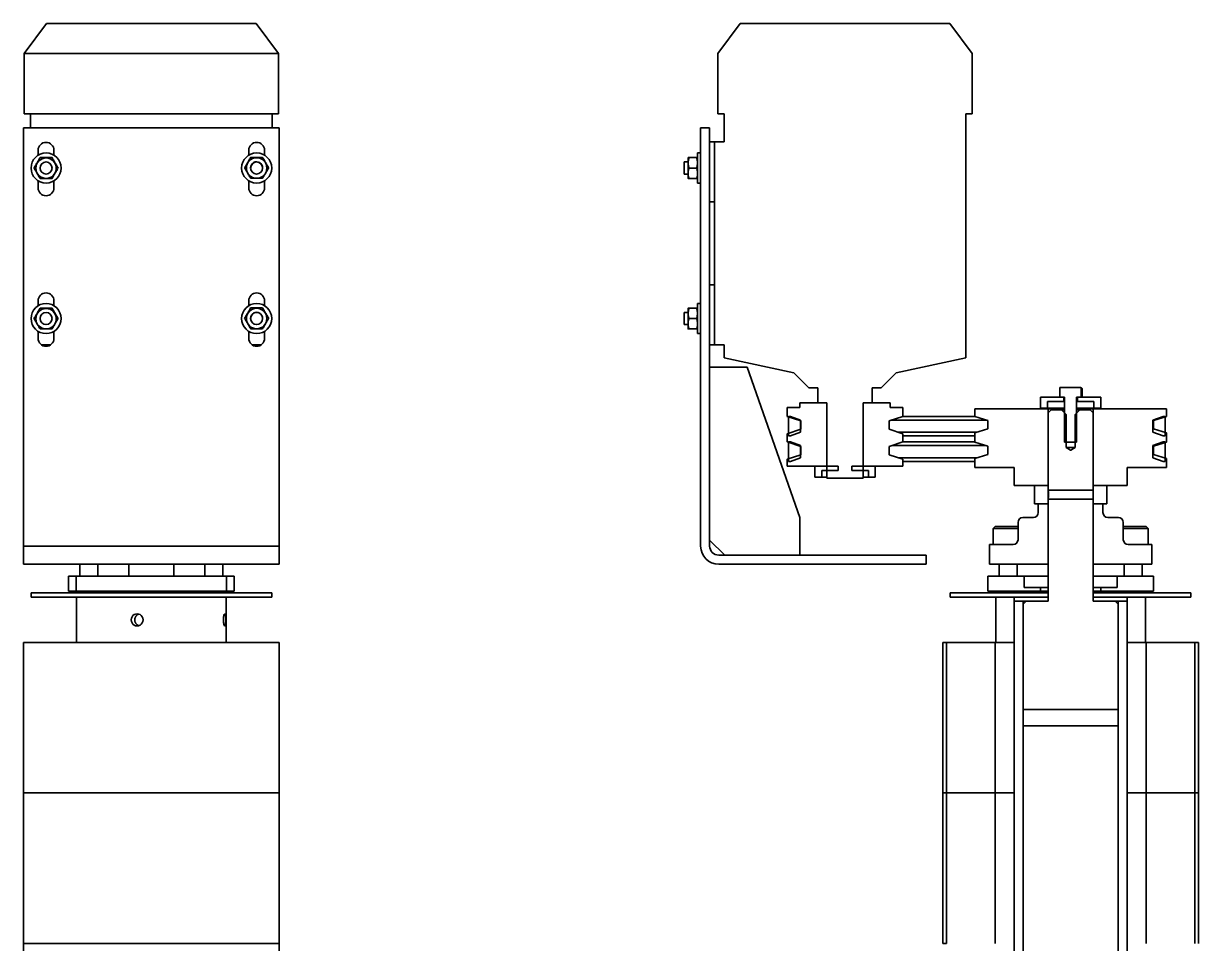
# Model space of a CAD drawing. Header units: millimetres. Extents: x 460 to 1241, y 241 to 3281.
# Drawn here: x 460 to 1241, y 2670 to 3281 of the extents above; entities that cross this region are included whole.
import ezdxf

# ---------------------------------------------------------------- set-up
doc = ezdxf.new("R2010")
doc.units = ezdxf.units.MM
doc.layers.add('Tangent Edges', color=255, linetype='Continuous', lineweight=50)
doc.layers.add('Visible Edges', color=255, linetype='Continuous', lineweight=50)

msp = doc.modelspace()

# ---------------------------------------------------------------- linework, layer by layer
at = {"layer": 'Tangent Edges', "linetype": 'Continuous', "lineweight": 35}
msp.add_line((459.76, 2934.18), (629.76, 2934.18), dxfattribs=at).dxf.unprotected_set("ltscale", 0)
at = {"layer": 'Visible Edges', "linetype": 'Continuous', "lineweight": 35}
for p, q in [((475.13, 3281.38), (460.27, 3261.38)), ((614.4, 3281.38), (475.13, 3281.38)), ((614.4, 3281.38), (629.27, 3261.38)), ((936.33, 3281.38), (921.46, 3261.38)), ((1075.59, 3281.38), (936.33, 3281.38)), ((1090.46, 3261.38), (1075.59, 3281.38)), ((629.27, 3261.38), (460.27, 3261.38)), ((460.27, 3221.38), (460.27, 3261.38)), ((629.27, 3221.38), (629.27, 3261.38)), ((921.46, 3261.38), (921.46, 3221.38)), ((1090.46, 3221.38), (1090.46, 3261.38)), ((629.27, 3221.38), (460.27, 3221.38)), ((464.52, 3212.18), (464.52, 3221.38)), ((625.02, 3212.18), (625.02, 3221.38)), ((921.46, 3221.38), (925.71, 3221.38)), ((925.71, 3221.38), (925.71, 3202.88)), ((1086.21, 3221.38), (1090.46, 3221.38)), ((1086.21, 3059.38), (1086.21, 3221.38)), ((629.76, 3212.18), (459.76, 3212.18)), ((459.76, 3212.18), (459.76, 2934.18)), ((629.76, 2934.18), (629.76, 3212.18)), ((909.96, 3212.18), (909.96, 2934.18)), ((915.96, 3212.18), (909.96, 3212.18)), ((915.96, 2934.18), (915.96, 3212.18)), ((469.51, 3193.89), (469.51, 3197.18)), ((480.01, 3197.18), (480.01, 3193.89)), ((609.51, 3193.89), (609.51, 3197.18)), ((620.01, 3197.18), (620.01, 3193.89)), ((907.96, 3185.38), (907.96, 3195.38)), ((909.96, 3195.38), (907.96, 3195.38)), ((915.96, 3202.88), (919.21, 3202.88)), ((919.21, 3202.88), (919.21, 3067.88)), ((925.71, 3202.88), (919.21, 3202.88)), ((898.96, 3185.38), (898.96, 3189.38)), ((901.56, 3189.38), (898.96, 3189.38)), ((901.56, 3192.05), (901.71, 3192.31)), ((901.56, 3192.05), (901.56, 3178.45)), ((902.32, 3192.31), (907.21, 3192.31)), ((907.96, 3192.05), (907.81, 3192.31)), ((898.96, 3181.38), (898.96, 3185.38)), ((901.56, 3181.38), (898.96, 3181.38)), ((902.26, 3185.38), (907.27, 3185.38)), ((907.96, 3175.38), (907.96, 3185.38)), ((469.51, 3172.18), (469.51, 3176.87)), ((480.01, 3176.87), (480.01, 3172.18)), ((609.51, 3172.18), (609.51, 3176.87)), ((620.01, 3176.87), (620.01, 3172.18)), ((902.19, 3178.45), (907.33, 3178.45)), ((909.96, 3175.38), (907.96, 3175.38)), ((919.21, 3162.88), (915.96, 3162.88)), ((915.96, 3107.88), (919.21, 3107.88)), ((469.51, 3093.89), (469.51, 3097.18)), ((480.01, 3097.18), (480.01, 3093.89)), ((609.51, 3093.89), (609.51, 3097.18)), ((620.01, 3097.18), (620.01, 3093.89)), ((907.96, 3095.38), (907.96, 3085.38)), ((907.96, 3095.38), (909.96, 3095.38)), ((898.96, 3085.38), (898.96, 3089.38)), ((901.56, 3089.38), (898.96, 3089.38)), ((901.56, 3092.05), (901.71, 3092.31)), ((901.56, 3092.05), (901.56, 3078.45)), ((902.32, 3092.31), (907.21, 3092.31)), ((907.96, 3092.05), (907.81, 3092.31)), ((898.96, 3081.38), (898.96, 3085.38)), ((901.56, 3081.38), (898.96, 3081.38)), ((902.19, 3078.45), (907.33, 3078.45)), ((902.26, 3085.38), (907.27, 3085.38)), ((907.96, 3085.38), (907.96, 3075.38)), ((469.51, 3072.18), (469.51, 3076.87)), ((480.01, 3076.87), (480.01, 3072.18)), ((609.51, 3072.18), (609.51, 3076.87)), ((620.01, 3076.87), (620.01, 3072.18)), ((907.96, 3075.38), (909.96, 3075.38)), ((477.77, 3067.88), (471.75, 3067.88)), ((617.77, 3067.88), (611.75, 3067.88)), ((919.21, 3067.88), (915.96, 3067.88)), ((919.21, 3067.88), (925.71, 3067.88)), ((925.71, 3067.88), (925.71, 3059.38)), ((925.71, 3059.38), (971.96, 3049.38)), ((1039.96, 3049.38), (1086.21, 3059.38)), ((915.96, 3053.18), (940.96, 3053.18)), ((940.96, 3053.18), (975.96, 2953.18)), ((971.96, 3049.38), (981.96, 3039.38)), ((1029.96, 3039.38), (1039.96, 3049.38)), ((981.96, 3039.38), (987.96, 3039.38)), ((987.96, 3039.38), (987.96, 3029.38)), ((1023.96, 3039.38), (1029.96, 3039.38)), ((1023.96, 3029.38), (1023.96, 3039.38)), ((1149.04, 3039.58), (1148.88, 3039.49)), ((1148.88, 3039.49), (1148.88, 3033.18)), ((1149.04, 3039.58), (1148.89, 3039.5)), ((1149.04, 3039.58), (1149.04, 3039.58)), ((1162.64, 3039.58), (1149.04, 3039.58)), ((1162.64, 3039.58), (1162.64, 3039.58)), ((1162.64, 3039.58), (1163.05, 3039.35)), ((1163.04, 3039.35), (1162.64, 3039.58)), ((1163.04, 3033.18), (1163.04, 3039.35)), ((1135.96, 3033.18), (1135.96, 3025.88)), ((1151.46, 3033.18), (1135.96, 3033.18)), ((1148.88, 3033.18), (1151.96, 3033.18)), ((1151.46, 3030.18), (1151.46, 3033.18)), ((1151.96, 3033.18), (1151.96, 3003.18)), ((1159.96, 3003.18), (1159.96, 3033.18)), ((1159.96, 3033.18), (1163.04, 3033.18)), ((1160.46, 3033.18), (1160.46, 3030.18)), ((1175.96, 3033.18), (1160.46, 3033.18)), ((1163.56, 3033.18), (1163.56, 3038.82)), ((1175.96, 3025.88), (1175.96, 3033.18)), ((967.56, 3026.38), (967.56, 3020.39)), ((975.96, 3026.38), (967.56, 3026.38)), ((975.96, 3029.38), (975.96, 3026.38)), ((993.96, 3029.38), (975.96, 3029.38)), ((987.96, 3029.38), (993.96, 3029.38)), ((993.96, 3029.38), (993.96, 2979.38)), ((993.96, 2987.38), (993.96, 3029.38)), ((1017.96, 3029.38), (1023.96, 3029.38)), ((1017.96, 2979.38), (1017.96, 3029.38)), ((1017.96, 3029.38), (1017.96, 2987.38)), ((1035.96, 3029.38), (1017.96, 3029.38)), ((1035.96, 3026.38), (1035.96, 3029.38)), ((1044.37, 3026.38), (1035.96, 3026.38)), ((1044.37, 3020.39), (1044.37, 3026.38)), ((1092.16, 3025.38), (1092.16, 3020.24)), ((1140.96, 3025.38), (1092.16, 3025.38)), ((1135.96, 3025.88), (1140.46, 3025.88)), ((1140.46, 3030.18), (1151.46, 3030.18)), ((1140.46, 3025.88), (1140.46, 3030.18)), ((1151.96, 3025.88), (1140.46, 3025.88)), ((1140.96, 3025.38), (1151.96, 3025.38)), ((1140.96, 2974.38), (1140.96, 3025.38)), ((1142.96, 3024.68), (1140.96, 3022.68)), ((1149.96, 3024.68), (1142.96, 3024.68)), ((1149.96, 3024.68), (1151.96, 3024.68)), ((1152.96, 3021.68), (1149.96, 3024.68)), ((1151.96, 3030.18), (1151.46, 3030.18)), ((1161.96, 3024.68), (1158.96, 3021.68)), ((1160.46, 3030.18), (1159.96, 3030.18)), ((1171.46, 3025.88), (1159.96, 3025.88)), ((1159.96, 3025.38), (1168.49, 3025.38)), ((1159.96, 3024.68), (1161.96, 3024.68)), ((1160.46, 3030.18), (1171.46, 3030.18)), ((1168.96, 3024.68), (1161.96, 3024.68)), ((1168.49, 3024.68), (1168.49, 3025.38)), ((1168.49, 3025.38), (1170.95, 3025.38)), ((1170.96, 3022.68), (1168.96, 3024.68)), ((1170.95, 3025.38), (1170.95, 3022.7)), ((1170.95, 3025.38), (1170.96, 3025.38)), ((1170.96, 3025.38), (1170.96, 2974.38)), ((1219.77, 3025.38), (1170.96, 3025.38)), ((1171.46, 3030.18), (1171.46, 3025.88)), ((1171.46, 3025.88), (1175.96, 3025.88)), ((1219.77, 3020.24), (1219.77, 3025.38)), ((967.56, 3020.39), (976.61, 3017.37)), ((968.46, 3020.38), (968.46, 3007.38)), ((969.71, 3020.38), (968.46, 3020.38)), ((976.46, 3017.92), (969.71, 3020.38)), ((976.46, 3009.84), (976.46, 3017.92)), ((976.61, 3017.37), (976.61, 3011.87)), ((1035.32, 3017.37), (1044.37, 3020.39)), ((1035.32, 3011.87), (1035.32, 3017.37)), ((1099.74, 3017.92), (1036.99, 3017.92)), ((1092.16, 3020.38), (1044.33, 3020.38)), ((1092.16, 3020.24), (1100.96, 3017.55)), ((1100.96, 3017.55), (1100.96, 3012.05)), ((1140.96, 3022.68), (1140.96, 2971.38)), ((1152.96, 2999.68), (1152.96, 3021.68)), ((1158.96, 3021.68), (1158.96, 2999.68)), ((1170.96, 2971.38), (1170.96, 3022.68)), ((1217.46, 3020.38), (1210.71, 3017.92)), ((1210.71, 3017.92), (1210.71, 3009.84)), ((1210.96, 3017.55), (1219.77, 3020.24)), ((1210.96, 3012.05), (1210.96, 3017.55)), ((1218.71, 3020.38), (1217.46, 3020.38)), ((1218.71, 3007.38), (1218.71, 3020.38)), ((976.61, 3011.87), (967.56, 3008.84)), ((967.56, 3008.84), (967.56, 3003.39)), ((969.71, 3007.38), (976.46, 3009.84)), ((1044.37, 3008.84), (1035.32, 3011.87)), ((1093.73, 3009.84), (1041.38, 3009.84)), ((1044.37, 3003.39), (1044.37, 3008.84)), ((1100.96, 3012.05), (1092.16, 3009.36)), ((1092.16, 3009.36), (1092.16, 3003.24)), ((1210.71, 3009.84), (1217.46, 3007.38)), ((1219.77, 3009.36), (1210.96, 3012.05)), ((1219.77, 3003.24), (1219.77, 3009.36)), ((967.56, 3003.39), (976.61, 3000.37)), ((968.46, 3007.38), (969.71, 3007.38)), ((968.46, 3003.38), (968.46, 2990.38)), ((969.71, 3003.38), (968.46, 3003.38)), ((976.46, 3000.92), (969.71, 3003.38)), ((976.46, 2992.84), (976.46, 3000.92)), ((976.61, 3000.37), (976.61, 2994.87)), ((1035.32, 3000.37), (1044.37, 3003.39)), ((1035.32, 2994.87), (1035.32, 3000.37)), ((1099.74, 3000.92), (1036.99, 3000.92)), ((1092.16, 3003.38), (1044.33, 3003.38)), ((1092.16, 3007.38), (1044.37, 3007.38)), ((1092.16, 3003.24), (1100.96, 3000.55)), ((1100.96, 3000.55), (1100.96, 2995.05)), ((1151.96, 3003.18), (1159.96, 3003.18)), ((1217.46, 3003.38), (1210.71, 3000.92)), ((1210.71, 3000.92), (1210.71, 2992.84)), ((1210.96, 3000.55), (1219.77, 3003.24)), ((1210.96, 2995.05), (1210.96, 3000.55)), ((1217.46, 3007.38), (1218.71, 3007.38)), ((1218.71, 3003.38), (1217.46, 3003.38)), ((1218.71, 2990.38), (1218.71, 3003.38)), ((976.61, 2994.87), (967.56, 2991.84)), ((969.71, 2990.38), (976.46, 2992.84)), ((1044.37, 2991.84), (1035.32, 2994.87)), ((1093.73, 2992.84), (1041.38, 2992.84)), ((1100.96, 2995.05), (1092.16, 2992.36)), ((1092.16, 2992.36), (1092.16, 2986.38)), ((1158.96, 2999.68), (1152.96, 2999.68)), ((1210.71, 2992.84), (1217.46, 2990.38)), ((1219.77, 2992.36), (1210.96, 2995.05)), ((1219.77, 2986.38), (1219.77, 2992.36)), ((967.56, 2991.84), (967.56, 2987.38)), ((967.56, 2987.38), (993.96, 2987.38)), ((968.46, 2990.38), (969.71, 2990.38)), ((985.96, 2987.38), (985.96, 2980.08)), ((1001.46, 2987.38), (985.96, 2987.38)), ((990.46, 2984.38), (1001.46, 2984.38)), ((990.46, 2980.08), (990.46, 2984.38)), ((1001.46, 2984.38), (1001.46, 2987.38)), ((1010.46, 2987.38), (1010.46, 2984.38)), ((1025.96, 2987.38), (1010.46, 2987.38)), ((1010.46, 2984.38), (1021.46, 2984.38)), ((1017.96, 2987.38), (1044.37, 2987.38)), ((1021.46, 2984.38), (1021.46, 2980.08)), ((1025.96, 2980.08), (1025.96, 2987.38)), ((1044.37, 2987.38), (1044.37, 2991.84)), ((1092.16, 2990.38), (1044.37, 2990.38)), ((1092.16, 2986.38), (1118.46, 2986.38)), ((1118.46, 2986.38), (1118.46, 2974.38)), ((1193.46, 2986.38), (1219.77, 2986.38)), ((1193.46, 2974.38), (1193.46, 2986.38)), ((1217.46, 2990.38), (1218.71, 2990.38)), ((985.96, 2980.08), (990.46, 2980.08)), ((993.96, 2980.08), (990.46, 2980.08)), ((993.96, 2979.38), (1017.96, 2979.38)), ((1021.46, 2980.08), (1017.96, 2980.08)), ((1021.46, 2980.08), (1025.96, 2980.08)), ((1118.46, 2974.38), (1140.96, 2974.38)), ((1140.96, 2974.38), (1131.96, 2974.38)), ((1131.96, 2974.38), (1131.96, 2962.38)), ((1140.96, 2974.38), (1140.96, 2974.38)), ((1140.96, 2974.38), (1140.96, 2974.38)), ((1140.96, 2962.38), (1140.96, 2974.38)), ((1140.96, 2971.38), (1170.96, 2971.38)), ((1170.96, 2974.38), (1193.46, 2974.38)), ((1170.96, 2974.38), (1170.96, 2962.38)), ((1179.96, 2974.38), (1170.96, 2974.38)), ((1179.96, 2962.38), (1179.96, 2974.38)), ((1131.96, 2962.38), (1140.96, 2962.38)), ((1134.46, 2962.38), (1134.46, 2956.43)), ((1140.96, 2962.38), (1134.46, 2962.38)), ((1140.96, 2965.38), (1140.96, 2897.68)), ((1170.96, 2965.38), (1140.96, 2965.38)), ((1140.96, 2962.38), (1140.96, 2962.38)), ((1140.96, 2962.38), (1140.96, 2962.38)), ((1140.96, 2922.18), (1140.96, 2962.38)), ((1170.96, 2897.68), (1170.96, 2965.38)), ((1170.96, 2962.38), (1179.96, 2962.38)), ((1170.96, 2962.38), (1170.96, 2922.18)), ((1177.46, 2962.38), (1170.96, 2962.38)), ((1177.46, 2956.43), (1177.46, 2962.38)), ((975.96, 2953.18), (975.96, 2928.18)), ((1131.21, 2953.18), (1124.21, 2953.18)), ((1187.71, 2953.18), (1180.71, 2953.18)), ((1105.7, 2947.18), (1104.5, 2945.98)), ((1115.51, 2945.98), (1104.5, 2945.98)), ((1104.5, 2935.18), (1104.5, 2945.98)), ((1105.7, 2947.18), (1115.38, 2947.18)), ((1115.38, 2947.18), (1120.96, 2947.18)), ((1120.96, 2945.98), (1115.51, 2945.98)), ((1120.96, 2949.93), (1120.96, 2938.43)), ((1190.96, 2938.43), (1190.96, 2949.93)), ((1190.96, 2947.18), (1206.22, 2947.18)), ((1207.42, 2945.98), (1190.96, 2945.98)), ((1206.22, 2947.18), (1207.42, 2945.98)), ((1207.42, 2935.18), (1207.42, 2945.98)), ((925.96, 2928.18), (915.96, 2938.18)), ((459.76, 2934.18), (459.76, 2922.18)), ((629.76, 2934.18), (629.76, 2922.18)), ((1101.96, 2935.18), (1101.96, 2922.18)), ((1117.71, 2935.18), (1101.96, 2935.18)), ((1209.96, 2935.18), (1194.21, 2935.18)), ((1209.96, 2922.18), (1209.96, 2935.18)), ((629.76, 2922.18), (459.76, 2922.18)), ((497.27, 2922.18), (497.27, 2914.18)), ((509.27, 2922.18), (509.27, 2914.18)), ((529.76, 2914.18), (529.76, 2922.18)), ((559.76, 2914.18), (559.76, 2922.18)), ((580.27, 2922.18), (580.27, 2914.18)), ((592.27, 2922.18), (592.27, 2914.18)), ((1059.96, 2928.18), (921.96, 2928.18)), ((921.96, 2922.18), (1059.96, 2922.18)), ((1059.96, 2922.18), (1059.96, 2928.18)), ((1101.96, 2922.18), (1140.96, 2922.18)), ((1108.46, 2922.18), (1108.46, 2914.18)), ((1120.46, 2922.18), (1120.46, 2914.18)), ((1140.96, 2922.18), (1140.96, 2922.18)), ((1170.96, 2922.18), (1209.96, 2922.18)), ((1191.46, 2922.18), (1191.46, 2914.18)), ((1203.46, 2922.18), (1203.46, 2914.18)), ((489.77, 2914.18), (489.77, 2904.18)), ((494.77, 2914.18), (489.77, 2914.18)), ((594.77, 2914.18), (494.77, 2914.18)), ((494.77, 2904.18), (494.77, 2914.18)), ((594.77, 2914.18), (594.77, 2904.18)), ((599.77, 2914.18), (594.77, 2914.18)), ((599.77, 2904.18), (599.77, 2914.18)), ((1100.96, 2914.18), (1100.96, 2904.18)), ((1124.96, 2914.18), (1100.96, 2914.18)), ((1124.96, 2914.18), (1140.96, 2914.18)), ((1124.96, 2906.68), (1124.96, 2914.18)), ((1170.96, 2914.18), (1186.96, 2914.18)), ((1186.96, 2914.18), (1186.96, 2906.68)), ((1210.96, 2914.18), (1186.96, 2914.18)), ((1210.96, 2904.18), (1210.96, 2914.18)), ((1135.96, 2906.68), (1124.96, 2906.68)), ((1140.96, 2906.68), (1135.96, 2906.68)), ((1135.96, 2904.18), (1135.96, 2906.68)), ((1175.96, 2906.68), (1170.96, 2906.68)), ((1175.96, 2906.68), (1175.96, 2904.18)), ((1186.96, 2906.68), (1175.96, 2906.68)), ((464.77, 2903.18), (624.77, 2903.18)), ((464.77, 2903.18), (464.77, 2900.18)), ((624.77, 2900.18), (464.77, 2900.18)), ((489.77, 2904.18), (494.77, 2904.18)), ((494.77, 2904.18), (594.77, 2904.18)), ((495.02, 2870.18), (495.02, 2900.18)), ((529.76, 2903.18), (529.76, 2904.18)), ((559.76, 2903.18), (559.76, 2904.18)), ((594.52, 2870.18), (594.52, 2900.18)), ((594.77, 2904.18), (599.77, 2904.18)), ((624.77, 2903.18), (624.77, 2900.18)), ((1075.96, 2903.18), (1075.96, 2900.18)), ((1140.96, 2903.18), (1075.96, 2903.18)), ((1075.96, 2900.18), (1140.96, 2900.18)), ((1100.96, 2904.18), (1135.96, 2904.18)), ((1106.21, 2900.18), (1106.21, 2870.18)), ((1118.46, 2900.18), (1106.21, 2900.18)), ((1118.46, 2870.18), (1118.46, 2900.18)), ((1140.96, 2904.18), (1135.96, 2904.18)), ((1140.96, 2903.18), (1140.96, 2903.18)), ((1140.96, 2900.18), (1140.96, 2903.18)), ((1140.96, 2900.18), (1140.96, 2900.18)), ((1175.96, 2904.18), (1170.96, 2904.18)), ((1235.96, 2903.18), (1170.96, 2903.18)), ((1170.96, 2903.18), (1170.96, 2900.18)), ((1170.96, 2900.18), (1235.96, 2900.18)), ((1175.96, 2904.18), (1210.96, 2904.18)), ((1205.71, 2900.18), (1193.46, 2900.18)), ((1193.46, 2900.18), (1193.46, 2870.18)), ((1205.71, 2870.18), (1205.71, 2900.18)), ((1235.96, 2900.18), (1235.96, 2903.18)), ((1118.46, 2897.68), (1118.46, 344.68)), ((1124.46, 2897.68), (1118.46, 2897.68)), ((1126.46, 2897.68), (1124.46, 2895.68)), ((1124.46, 2897.68), (1126.46, 2897.68)), ((1124.46, 2886.68), (1124.46, 2897.68)), ((1124.46, 2895.68), (1124.46, 2825.68)), ((1140.96, 2897.68), (1126.46, 2897.68)), ((1185.46, 2897.68), (1170.96, 2897.68)), ((1187.46, 2895.68), (1185.46, 2897.68)), ((1185.46, 2897.68), (1187.46, 2897.68)), ((1193.46, 2897.68), (1187.46, 2897.68)), ((1187.46, 2897.68), (1187.46, 2886.68)), ((1187.46, 2825.68), (1187.46, 2895.68)), ((1193.46, 344.68), (1193.46, 2897.68)), ((1124.45, 2886.68), (1124.46, 2886.68)), ((1124.45, 2814.68), (1124.45, 2886.68)), ((1187.46, 2886.68), (1187.48, 2886.68)), ((1187.48, 2886.68), (1187.48, 2814.68)), ((629.77, 2870.18), (459.77, 2870.18)), ((459.77, 2870.18), (459.77, 2770.18)), ((629.77, 2870.18), (629.77, 2770.18)), ((1073.46, 2870.18), (1070.96, 2870.18)), ((1070.96, 2870.18), (1070.96, 2770.18)), ((1073.46, 2770.18), (1073.46, 2870.18)), ((1073.46, 2870.18), (1105.71, 2870.18)), ((1118.46, 2870.18), (1105.71, 2870.18)), ((1105.71, 2870.18), (1105.71, 2770.18)), ((1106.21, 2870.18), (1118.46, 2870.18)), ((1118.46, 2870.18), (1118.46, 2870.18)), ((1118.46, 2770.18), (1118.46, 2870.18)), ((1118.46, 2870.18), (1118.46, 2870.18)), ((1193.46, 2870.18), (1205.71, 2870.18)), ((1193.46, 2870.18), (1193.46, 2770.18)), ((1206.21, 2870.18), (1193.46, 2870.18)), ((1206.21, 2770.18), (1206.21, 2870.18)), ((1206.21, 2870.18), (1238.46, 2870.18)), ((1240.96, 2870.18), (1238.46, 2870.18)), ((1238.46, 2870.18), (1238.46, 2770.18)), ((1240.96, 2770.18), (1240.96, 2870.18)), ((1124.46, 2825.68), (1187.46, 2825.68)), ((1124.46, 2814.68), (1124.45, 2814.68)), ((1187.46, 2814.68), (1124.46, 2814.68)), ((1124.46, 344.68), (1124.46, 2814.68)), ((1187.46, 2814.68), (1187.46, 344.68)), ((1187.48, 2814.68), (1187.46, 2814.68)), ((629.77, 2770.18), (459.77, 2770.18)), ((459.77, 2770.18), (459.77, 2670.18)), ((629.77, 2770.18), (459.77, 2770.18)), ((629.77, 2770.18), (629.77, 2670.18)), ((1073.46, 2770.18), (1070.96, 2770.18)), ((1070.96, 2770.18), (1070.96, 2670.18)), ((1070.96, 2770.18), (1073.46, 2770.18)), ((1073.46, 2670.18), (1073.46, 2770.18)), ((1073.46, 2770.18), (1105.71, 2770.18)), ((1105.71, 2770.18), (1073.46, 2770.18)), ((1118.46, 2770.18), (1105.71, 2770.18)), ((1105.71, 2770.18), (1105.71, 2670.18)), ((1105.71, 2770.18), (1118.46, 2770.18)), ((1118.46, 2670.18), (1118.46, 2770.18)), ((1118.46, 2770.18), (1118.46, 2770.18)), ((1118.46, 2770.18), (1118.46, 2770.18)), ((1193.46, 2770.18), (1193.46, 2670.18)), ((1206.21, 2770.18), (1193.46, 2770.18)), ((1193.46, 2770.18), (1206.21, 2770.18)), ((1206.21, 2670.18), (1206.21, 2770.18)), ((1206.21, 2770.18), (1238.46, 2770.18)), ((1238.46, 2770.18), (1206.21, 2770.18)), ((1240.96, 2770.18), (1238.46, 2770.18)), ((1238.46, 2770.18), (1238.46, 2670.18)), ((1238.46, 2770.18), (1240.96, 2770.18)), ((1240.96, 2670.18), (1240.96, 2770.18)), ((629.77, 2670.18), (459.77, 2670.18)), ((459.77, 2670.18), (459.77, 2570.18)), ((629.77, 2670.18), (459.77, 2670.18)), ((629.77, 2670.18), (629.77, 2570.18)), ((1070.96, 2670.18), (1073.46, 2670.18))]:
    msp.add_line(p, q, dxfattribs=at).dxf.unprotected_set("ltscale", 0)
for points in [[(466.77, 3185.38), (466.95, 3185.7), (467.13, 3186.02), (467.31, 3186.32), (467.48, 3186.62), (467.65, 3186.91), (467.81, 3187.19), (467.97, 3187.47), (468.13, 3187.75), (468.29, 3188.02), (468.44, 3188.29), (468.6, 3188.56), (468.75, 3188.83), (468.91, 3189.1), (469.07, 3189.36), (469.22, 3189.64), (469.38, 3189.91), (469.54, 3190.19), (469.7, 3190.47), (469.87, 3190.76), (470.04, 3191.05), (470.21, 3191.35), (470.39, 3191.66), (470.57, 3191.98), (470.77, 3192.31)], [(470.77, 3192.31), (471.14, 3192.31), (471.51, 3192.31), (471.86, 3192.31), (472.21, 3192.31), (472.54, 3192.31), (472.87, 3192.31), (473.2, 3192.31), (473.52, 3192.31), (473.83, 3192.31), (474.14, 3192.31), (474.46, 3192.31), (474.77, 3192.31), (475.08, 3192.31), (475.39, 3192.31), (475.7, 3192.31), (476.02, 3192.31), (476.34, 3192.31), (476.66, 3192.31), (476.99, 3192.31), (477.33, 3192.31), (477.67, 3192.31), (478.02, 3192.31), (478.39, 3192.31), (478.77, 3192.31)], [(478.77, 3192.31), (478.96, 3191.98), (479.14, 3191.66), (479.32, 3191.35), (479.49, 3191.05), (479.66, 3190.76), (479.83, 3190.47), (479.99, 3190.19), (480.15, 3189.91), (480.31, 3189.64), (480.47, 3189.36), (480.62, 3189.1), (480.78, 3188.83), (480.93, 3188.56), (481.09, 3188.29), (481.24, 3188.02), (481.4, 3187.75), (481.56, 3187.47), (481.72, 3187.19), (481.88, 3186.91), (482.05, 3186.62), (482.22, 3186.32), (482.4, 3186.02), (482.58, 3185.7), (482.77, 3185.38)], [(606.77, 3185.51), (606.95, 3185.83), (607.13, 3186.15), (607.31, 3186.45), (607.48, 3186.75), (607.65, 3187.04), (607.81, 3187.32), (607.97, 3187.6), (608.13, 3187.88), (608.29, 3188.15), (608.44, 3188.42), (608.6, 3188.69), (608.75, 3188.96), (608.91, 3189.22), (609.07, 3189.49), (609.22, 3189.76), (609.38, 3190.04), (609.54, 3190.32), (609.7, 3190.6), (609.87, 3190.89), (610.04, 3191.18), (610.21, 3191.48), (610.39, 3191.79), (610.57, 3192.11), (610.77, 3192.44)], [(610.77, 3192.44), (611.14, 3192.44), (611.51, 3192.44), (611.86, 3192.44), (612.21, 3192.44), (612.54, 3192.44), (612.87, 3192.44), (613.2, 3192.44), (613.52, 3192.44), (613.83, 3192.44), (614.14, 3192.44), (614.46, 3192.44), (614.77, 3192.44), (615.08, 3192.44), (615.39, 3192.44), (615.7, 3192.44), (616.02, 3192.44), (616.34, 3192.44), (616.66, 3192.44), (616.99, 3192.44), (617.33, 3192.44), (617.67, 3192.44), (618.02, 3192.44), (618.39, 3192.44), (618.77, 3192.44)], [(618.77, 3192.44), (618.96, 3192.11), (619.14, 3191.79), (619.32, 3191.48), (619.49, 3191.18), (619.66, 3190.89), (619.83, 3190.6), (619.99, 3190.32), (620.15, 3190.04), (620.31, 3189.76), (620.47, 3189.49), (620.62, 3189.22), (620.78, 3188.96), (620.93, 3188.69), (621.09, 3188.42), (621.24, 3188.15), (621.4, 3187.88), (621.56, 3187.6), (621.72, 3187.32), (621.88, 3187.04), (622.05, 3186.75), (622.22, 3186.45), (622.4, 3186.15), (622.58, 3185.83), (622.77, 3185.51)], [(902.32, 3192.31), (902.21, 3191.98), (902.12, 3191.66), (902.03, 3191.35), (901.95, 3191.05), (901.89, 3190.76), (901.83, 3190.47), (901.79, 3190.19), (901.75, 3189.91), (901.72, 3189.64), (901.69, 3189.36), (901.68, 3189.1), (901.67, 3188.83), (901.68, 3188.56), (901.68, 3188.29), (901.7, 3188.02), (901.73, 3187.75), (901.76, 3187.47), (901.8, 3187.19), (901.86, 3186.91), (901.92, 3186.62), (901.99, 3186.32), (902.06, 3186.02), (902.15, 3185.7), (902.26, 3185.38)], [(901.71, 3192.31), (901.71, 3192.31), (901.71, 3192.31), (901.72, 3192.31), (901.73, 3192.31), (901.73, 3192.31), (901.75, 3192.31), (901.76, 3192.31), (901.77, 3192.31), (901.79, 3192.31), (901.81, 3192.31), (901.83, 3192.31), (901.85, 3192.31), (901.88, 3192.31), (901.91, 3192.31), (901.94, 3192.31), (901.97, 3192.31), (902, 3192.31), (902.04, 3192.31), (902.08, 3192.31), (902.12, 3192.31), (902.17, 3192.31), (902.22, 3192.31), (902.27, 3192.31), (902.32, 3192.31)], [(907.27, 3185.38), (907.37, 3185.7), (907.46, 3186.02), (907.54, 3186.32), (907.61, 3186.62), (907.67, 3186.91), (907.72, 3187.19), (907.76, 3187.47), (907.8, 3187.75), (907.82, 3188.02), (907.84, 3188.29), (907.85, 3188.56), (907.85, 3188.83), (907.84, 3189.1), (907.83, 3189.36), (907.81, 3189.64), (907.78, 3189.91), (907.74, 3190.19), (907.69, 3190.47), (907.63, 3190.76), (907.57, 3191.05), (907.49, 3191.35), (907.41, 3191.66), (907.31, 3191.98), (907.21, 3192.31)], [(907.21, 3192.31), (907.26, 3192.31), (907.31, 3192.31), (907.36, 3192.31), (907.4, 3192.31), (907.44, 3192.31), (907.48, 3192.31), (907.52, 3192.31), (907.55, 3192.31), (907.59, 3192.31), (907.62, 3192.31), (907.64, 3192.31), (907.67, 3192.31), (907.69, 3192.31), (907.71, 3192.31), (907.73, 3192.31), (907.75, 3192.31), (907.77, 3192.31), (907.78, 3192.31), (907.79, 3192.31), (907.8, 3192.31), (907.81, 3192.31), (907.81, 3192.31), (907.81, 3192.31), (907.81, 3192.31)], [(470.77, 3178.45), (470.58, 3178.78), (470.4, 3179.09), (470.22, 3179.4), (470.05, 3179.69), (469.88, 3179.98), (469.72, 3180.27), (469.56, 3180.55), (469.4, 3180.82), (469.24, 3181.09), (469.09, 3181.36), (468.93, 3181.63), (468.78, 3181.9), (468.62, 3182.17), (468.47, 3182.43), (468.31, 3182.71), (468.15, 3182.98), (467.99, 3183.26), (467.83, 3183.54), (467.66, 3183.83), (467.49, 3184.12), (467.32, 3184.42), (467.14, 3184.73), (466.96, 3185.05), (466.77, 3185.38)], [(482.77, 3185.38), (482.57, 3185.05), (482.39, 3184.73), (482.21, 3184.42), (482.04, 3184.12), (481.87, 3183.83), (481.7, 3183.54), (481.54, 3183.26), (481.38, 3182.98), (481.22, 3182.71), (481.06, 3182.43), (480.91, 3182.17), (480.75, 3181.9), (480.6, 3181.63), (480.44, 3181.36), (480.29, 3181.09), (480.13, 3180.82), (479.97, 3180.55), (479.81, 3180.27), (479.65, 3179.98), (479.48, 3179.69), (479.31, 3179.4), (479.13, 3179.09), (478.95, 3178.78), (478.77, 3178.45)], [(610.77, 3178.58), (610.58, 3178.91), (610.4, 3179.22), (610.22, 3179.52), (610.05, 3179.82), (609.88, 3180.11), (609.72, 3180.4), (609.56, 3180.67), (609.4, 3180.95), (609.24, 3181.22), (609.09, 3181.49), (608.93, 3181.76), (608.78, 3182.03), (608.62, 3182.29), (608.47, 3182.56), (608.31, 3182.83), (608.15, 3183.11), (607.99, 3183.38), (607.83, 3183.67), (607.66, 3183.95), (607.49, 3184.25), (607.32, 3184.55), (607.14, 3184.86), (606.96, 3185.18), (606.77, 3185.51)], [(622.77, 3185.51), (622.57, 3185.18), (622.39, 3184.86), (622.21, 3184.55), (622.04, 3184.25), (621.87, 3183.95), (621.7, 3183.67), (621.54, 3183.38), (621.38, 3183.11), (621.22, 3182.83), (621.06, 3182.56), (620.91, 3182.29), (620.75, 3182.03), (620.6, 3181.76), (620.44, 3181.49), (620.29, 3181.22), (620.13, 3180.95), (619.97, 3180.67), (619.81, 3180.4), (619.65, 3180.11), (619.48, 3179.82), (619.31, 3179.52), (619.13, 3179.22), (618.95, 3178.91), (618.77, 3178.58)], [(902.26, 3185.38), (902.15, 3185.05), (902.05, 3184.73), (901.96, 3184.42), (901.88, 3184.12), (901.82, 3183.83), (901.76, 3183.54), (901.71, 3183.26), (901.67, 3182.98), (901.64, 3182.71), (901.62, 3182.43), (901.61, 3182.17), (901.6, 3181.9), (901.6, 3181.63), (901.61, 3181.36), (901.63, 3181.09), (901.65, 3180.82), (901.69, 3180.55), (901.73, 3180.27), (901.78, 3179.98), (901.85, 3179.69), (901.92, 3179.4), (902, 3179.09), (902.09, 3178.78), (902.19, 3178.45)], [(907.33, 3178.45), (907.44, 3178.78), (907.53, 3179.09), (907.61, 3179.4), (907.68, 3179.69), (907.74, 3179.98), (907.79, 3180.27), (907.83, 3180.55), (907.87, 3180.82), (907.9, 3181.09), (907.91, 3181.36), (907.92, 3181.63), (907.92, 3181.9), (907.92, 3182.17), (907.9, 3182.43), (907.88, 3182.71), (907.85, 3182.98), (907.81, 3183.26), (907.76, 3183.54), (907.71, 3183.83), (907.64, 3184.12), (907.56, 3184.42), (907.48, 3184.73), (907.38, 3185.05), (907.27, 3185.38)], [(474.77, 3178.45), (474.6, 3178.45), (474.43, 3178.45), (474.26, 3178.45), (474.09, 3178.45), (473.93, 3178.45), (473.76, 3178.45), (473.6, 3178.45), (473.43, 3178.45), (473.27, 3178.45), (473.11, 3178.45), (472.94, 3178.45), (472.78, 3178.45), (472.61, 3178.45), (472.45, 3178.45), (472.29, 3178.45), (472.12, 3178.45), (471.95, 3178.45), (471.79, 3178.45), (471.62, 3178.45), (471.45, 3178.45), (471.28, 3178.45), (471.11, 3178.45), (470.94, 3178.45), (470.77, 3178.45)], [(478.77, 3178.45), (478.59, 3178.45), (478.42, 3178.45), (478.25, 3178.45), (478.08, 3178.45), (477.91, 3178.45), (477.74, 3178.45), (477.58, 3178.45), (477.41, 3178.45), (477.25, 3178.45), (477.08, 3178.45), (476.92, 3178.45), (476.75, 3178.45), (476.59, 3178.45), (476.43, 3178.45), (476.26, 3178.45), (476.1, 3178.45), (475.93, 3178.45), (475.77, 3178.45), (475.6, 3178.45), (475.44, 3178.45), (475.27, 3178.45), (475.1, 3178.45), (474.94, 3178.45), (474.77, 3178.45)], [(614.77, 3178.58), (614.6, 3178.58), (614.43, 3178.58), (614.26, 3178.58), (614.09, 3178.58), (613.93, 3178.58), (613.76, 3178.58), (613.6, 3178.58), (613.43, 3178.58), (613.27, 3178.58), (613.11, 3178.58), (612.94, 3178.58), (612.78, 3178.58), (612.61, 3178.58), (612.45, 3178.58), (612.29, 3178.58), (612.12, 3178.58), (611.95, 3178.58), (611.79, 3178.58), (611.62, 3178.58), (611.45, 3178.58), (611.28, 3178.58), (611.11, 3178.58), (610.94, 3178.58), (610.77, 3178.58)], [(618.77, 3178.58), (618.59, 3178.58), (618.42, 3178.58), (618.25, 3178.58), (618.08, 3178.58), (617.91, 3178.58), (617.74, 3178.58), (617.58, 3178.58), (617.41, 3178.58), (617.25, 3178.58), (617.08, 3178.58), (616.92, 3178.58), (616.75, 3178.58), (616.59, 3178.58), (616.43, 3178.58), (616.26, 3178.58), (616.1, 3178.58), (615.93, 3178.58), (615.77, 3178.58), (615.6, 3178.58), (615.44, 3178.58), (615.27, 3178.58), (615.1, 3178.58), (614.94, 3178.58), (614.77, 3178.58)], [(902.19, 3178.45), (902.14, 3178.45), (902.09, 3178.45), (902.05, 3178.45), (902, 3178.45), (901.96, 3178.45), (901.92, 3178.45), (901.88, 3178.45), (901.85, 3178.45), (901.82, 3178.45), (901.78, 3178.45), (901.75, 3178.45), (901.73, 3178.45), (901.7, 3178.45), (901.68, 3178.45), (901.66, 3178.45), (901.64, 3178.45), (901.62, 3178.45), (901.6, 3178.45), (901.59, 3178.45), (901.58, 3178.45), (901.57, 3178.45), (901.57, 3178.45), (901.56, 3178.45), (901.56, 3178.45)], [(907.96, 3178.45), (907.96, 3178.45), (907.96, 3178.45), (907.95, 3178.45), (907.94, 3178.45), (907.93, 3178.45), (907.92, 3178.45), (907.9, 3178.45), (907.89, 3178.45), (907.87, 3178.45), (907.85, 3178.45), (907.82, 3178.45), (907.8, 3178.45), (907.77, 3178.45), (907.74, 3178.45), (907.71, 3178.45), (907.68, 3178.45), (907.64, 3178.45), (907.6, 3178.45), (907.56, 3178.45), (907.52, 3178.45), (907.48, 3178.45), (907.43, 3178.45), (907.38, 3178.45), (907.33, 3178.45)], [(466.77, 3085.38), (466.95, 3085.7), (467.13, 3086.02), (467.31, 3086.32), (467.48, 3086.62), (467.65, 3086.91), (467.81, 3087.19), (467.97, 3087.47), (468.13, 3087.75), (468.29, 3088.02), (468.44, 3088.29), (468.6, 3088.56), (468.75, 3088.83), (468.91, 3089.1), (469.07, 3089.36), (469.22, 3089.64), (469.38, 3089.91), (469.54, 3090.19), (469.7, 3090.47), (469.87, 3090.76), (470.04, 3091.05), (470.21, 3091.35), (470.39, 3091.66), (470.57, 3091.98), (470.77, 3092.31)], [(470.77, 3092.31), (471.14, 3092.31), (471.51, 3092.31), (471.86, 3092.31), (472.21, 3092.31), (472.54, 3092.31), (472.87, 3092.31), (473.2, 3092.31), (473.52, 3092.31), (473.83, 3092.31), (474.14, 3092.31), (474.46, 3092.31), (474.77, 3092.31), (475.08, 3092.31), (475.39, 3092.31), (475.7, 3092.31), (476.02, 3092.31), (476.34, 3092.31), (476.66, 3092.31), (476.99, 3092.31), (477.33, 3092.31), (477.67, 3092.31), (478.02, 3092.31), (478.39, 3092.31), (478.77, 3092.31)], [(478.77, 3092.31), (478.96, 3091.98), (479.14, 3091.66), (479.32, 3091.35), (479.49, 3091.05), (479.66, 3090.76), (479.83, 3090.47), (479.99, 3090.19), (480.15, 3089.91), (480.31, 3089.64), (480.47, 3089.36), (480.62, 3089.1), (480.78, 3088.83), (480.93, 3088.56), (481.09, 3088.29), (481.24, 3088.02), (481.4, 3087.75), (481.56, 3087.47), (481.72, 3087.19), (481.88, 3086.91), (482.05, 3086.62), (482.22, 3086.32), (482.4, 3086.02), (482.58, 3085.7), (482.77, 3085.38)], [(606.77, 3085.51), (606.95, 3085.83), (607.13, 3086.15), (607.31, 3086.45), (607.48, 3086.75), (607.65, 3087.04), (607.81, 3087.32), (607.97, 3087.6), (608.13, 3087.88), (608.29, 3088.15), (608.44, 3088.42), (608.6, 3088.69), (608.75, 3088.96), (608.91, 3089.22), (609.07, 3089.49), (609.22, 3089.76), (609.38, 3090.04), (609.54, 3090.32), (609.7, 3090.6), (609.87, 3090.89), (610.04, 3091.18), (610.21, 3091.48), (610.39, 3091.79), (610.57, 3092.11), (610.77, 3092.44)], [(610.77, 3092.44), (611.14, 3092.44), (611.51, 3092.44), (611.86, 3092.44), (612.21, 3092.44), (612.54, 3092.44), (612.87, 3092.44), (613.2, 3092.44), (613.52, 3092.44), (613.83, 3092.44), (614.14, 3092.44), (614.46, 3092.44), (614.77, 3092.44), (615.08, 3092.44), (615.39, 3092.44), (615.7, 3092.44), (616.02, 3092.44), (616.34, 3092.44), (616.66, 3092.44), (616.99, 3092.44), (617.33, 3092.44), (617.67, 3092.44), (618.02, 3092.44), (618.39, 3092.44), (618.77, 3092.44)], [(618.77, 3092.44), (618.96, 3092.11), (619.14, 3091.79), (619.32, 3091.48), (619.49, 3091.18), (619.66, 3090.89), (619.83, 3090.6), (619.99, 3090.32), (620.15, 3090.04), (620.31, 3089.76), (620.47, 3089.49), (620.62, 3089.22), (620.78, 3088.96), (620.93, 3088.69), (621.09, 3088.42), (621.24, 3088.15), (621.4, 3087.88), (621.56, 3087.6), (621.72, 3087.32), (621.88, 3087.04), (622.05, 3086.75), (622.22, 3086.45), (622.4, 3086.15), (622.58, 3085.83), (622.77, 3085.51)], [(902.32, 3092.31), (902.21, 3091.98), (902.12, 3091.66), (902.03, 3091.35), (901.95, 3091.05), (901.89, 3090.76), (901.83, 3090.47), (901.79, 3090.19), (901.75, 3089.91), (901.72, 3089.64), (901.69, 3089.36), (901.68, 3089.1), (901.67, 3088.83), (901.68, 3088.56), (901.68, 3088.29), (901.7, 3088.02), (901.73, 3087.75), (901.76, 3087.47), (901.8, 3087.19), (901.86, 3086.91), (901.92, 3086.62), (901.99, 3086.32), (902.06, 3086.02), (902.15, 3085.7), (902.26, 3085.38)], [(901.71, 3092.31), (901.71, 3092.31), (901.71, 3092.31), (901.72, 3092.31), (901.73, 3092.31), (901.73, 3092.31), (901.75, 3092.31), (901.76, 3092.31), (901.77, 3092.31), (901.79, 3092.31), (901.81, 3092.31), (901.83, 3092.31), (901.85, 3092.31), (901.88, 3092.31), (901.91, 3092.31), (901.94, 3092.31), (901.97, 3092.31), (902, 3092.31), (902.04, 3092.31), (902.08, 3092.31), (902.12, 3092.31), (902.17, 3092.31), (902.22, 3092.31), (902.27, 3092.31), (902.32, 3092.31)], [(907.27, 3085.38), (907.37, 3085.7), (907.46, 3086.02), (907.54, 3086.32), (907.61, 3086.62), (907.67, 3086.91), (907.72, 3087.19), (907.76, 3087.47), (907.8, 3087.75), (907.82, 3088.02), (907.84, 3088.29), (907.85, 3088.56), (907.85, 3088.83), (907.84, 3089.1), (907.83, 3089.36), (907.81, 3089.64), (907.78, 3089.91), (907.74, 3090.19), (907.69, 3090.47), (907.63, 3090.76), (907.57, 3091.05), (907.49, 3091.35), (907.41, 3091.66), (907.31, 3091.98), (907.21, 3092.31)], [(907.21, 3092.31), (907.26, 3092.31), (907.31, 3092.31), (907.36, 3092.31), (907.4, 3092.31), (907.44, 3092.31), (907.48, 3092.31), (907.52, 3092.31), (907.55, 3092.31), (907.59, 3092.31), (907.62, 3092.31), (907.64, 3092.31), (907.67, 3092.31), (907.69, 3092.31), (907.71, 3092.31), (907.73, 3092.31), (907.75, 3092.31), (907.77, 3092.31), (907.78, 3092.31), (907.79, 3092.31), (907.8, 3092.31), (907.81, 3092.31), (907.81, 3092.31), (907.81, 3092.31), (907.81, 3092.31)], [(470.77, 3078.45), (470.58, 3078.78), (470.4, 3079.09), (470.22, 3079.4), (470.05, 3079.69), (469.88, 3079.98), (469.72, 3080.27), (469.56, 3080.55), (469.4, 3080.82), (469.24, 3081.09), (469.09, 3081.36), (468.93, 3081.63), (468.78, 3081.9), (468.62, 3082.17), (468.47, 3082.43), (468.31, 3082.71), (468.15, 3082.98), (467.99, 3083.26), (467.83, 3083.54), (467.66, 3083.83), (467.49, 3084.12), (467.32, 3084.42), (467.14, 3084.73), (466.96, 3085.05), (466.77, 3085.38)], [(474.77, 3078.45), (474.6, 3078.45), (474.43, 3078.45), (474.26, 3078.45), (474.09, 3078.45), (473.93, 3078.45), (473.76, 3078.45), (473.6, 3078.45), (473.43, 3078.45), (473.27, 3078.45), (473.11, 3078.45), (472.94, 3078.45), (472.78, 3078.45), (472.61, 3078.45), (472.45, 3078.45), (472.29, 3078.45), (472.12, 3078.45), (471.95, 3078.45), (471.79, 3078.45), (471.62, 3078.45), (471.45, 3078.45), (471.28, 3078.45), (471.11, 3078.45), (470.94, 3078.45), (470.77, 3078.45)], [(478.77, 3078.45), (478.59, 3078.45), (478.42, 3078.45), (478.25, 3078.45), (478.08, 3078.45), (477.91, 3078.45), (477.74, 3078.45), (477.58, 3078.45), (477.41, 3078.45), (477.25, 3078.45), (477.08, 3078.45), (476.92, 3078.45), (476.75, 3078.45), (476.59, 3078.45), (476.43, 3078.45), (476.26, 3078.45), (476.1, 3078.45), (475.93, 3078.45), (475.77, 3078.45), (475.6, 3078.45), (475.44, 3078.45), (475.27, 3078.45), (475.1, 3078.45), (474.94, 3078.45), (474.77, 3078.45)], [(482.77, 3085.38), (482.57, 3085.05), (482.39, 3084.73), (482.21, 3084.42), (482.04, 3084.12), (481.87, 3083.83), (481.7, 3083.54), (481.54, 3083.26), (481.38, 3082.98), (481.22, 3082.71), (481.06, 3082.43), (480.91, 3082.17), (480.75, 3081.9), (480.6, 3081.63), (480.44, 3081.36), (480.29, 3081.09), (480.13, 3080.82), (479.97, 3080.55), (479.81, 3080.27), (479.65, 3079.98), (479.48, 3079.69), (479.31, 3079.4), (479.13, 3079.09), (478.95, 3078.78), (478.77, 3078.45)], [(610.77, 3078.58), (610.58, 3078.91), (610.4, 3079.22), (610.22, 3079.52), (610.05, 3079.82), (609.88, 3080.11), (609.72, 3080.4), (609.56, 3080.67), (609.4, 3080.95), (609.24, 3081.22), (609.09, 3081.49), (608.93, 3081.76), (608.78, 3082.03), (608.62, 3082.29), (608.47, 3082.56), (608.31, 3082.83), (608.15, 3083.11), (607.99, 3083.38), (607.83, 3083.67), (607.66, 3083.95), (607.49, 3084.25), (607.32, 3084.55), (607.14, 3084.86), (606.96, 3085.18), (606.77, 3085.51)], [(614.77, 3078.58), (614.6, 3078.58), (614.43, 3078.58), (614.26, 3078.58), (614.09, 3078.58), (613.93, 3078.58), (613.76, 3078.58), (613.6, 3078.58), (613.43, 3078.58), (613.27, 3078.58), (613.11, 3078.58), (612.94, 3078.58), (612.78, 3078.58), (612.61, 3078.58), (612.45, 3078.58), (612.29, 3078.58), (612.12, 3078.58), (611.95, 3078.58), (611.79, 3078.58), (611.62, 3078.58), (611.45, 3078.58), (611.28, 3078.58), (611.11, 3078.58), (610.94, 3078.58), (610.77, 3078.58)], [(618.77, 3078.58), (618.59, 3078.58), (618.42, 3078.58), (618.25, 3078.58), (618.08, 3078.58), (617.91, 3078.58), (617.74, 3078.58), (617.58, 3078.58), (617.41, 3078.58), (617.25, 3078.58), (617.08, 3078.58), (616.92, 3078.58), (616.75, 3078.58), (616.59, 3078.58), (616.43, 3078.58), (616.26, 3078.58), (616.1, 3078.58), (615.93, 3078.58), (615.77, 3078.58), (615.6, 3078.58), (615.44, 3078.58), (615.27, 3078.58), (615.1, 3078.58), (614.94, 3078.58), (614.77, 3078.58)], [(622.77, 3085.51), (622.57, 3085.18), (622.39, 3084.86), (622.21, 3084.55), (622.04, 3084.25), (621.87, 3083.95), (621.7, 3083.67), (621.54, 3083.38), (621.38, 3083.11), (621.22, 3082.83), (621.06, 3082.56), (620.91, 3082.29), (620.75, 3082.03), (620.6, 3081.76), (620.44, 3081.49), (620.29, 3081.22), (620.13, 3080.95), (619.97, 3080.67), (619.81, 3080.4), (619.65, 3080.11), (619.48, 3079.82), (619.31, 3079.52), (619.13, 3079.22), (618.95, 3078.91), (618.77, 3078.58)], [(902.19, 3078.45), (902.14, 3078.45), (902.09, 3078.45), (902.05, 3078.45), (902, 3078.45), (901.96, 3078.45), (901.92, 3078.45), (901.88, 3078.45), (901.85, 3078.45), (901.82, 3078.45), (901.78, 3078.45), (901.75, 3078.45), (901.73, 3078.45), (901.7, 3078.45), (901.68, 3078.45), (901.66, 3078.45), (901.64, 3078.45), (901.62, 3078.45), (901.6, 3078.45), (901.59, 3078.45), (901.58, 3078.45), (901.57, 3078.45), (901.57, 3078.45), (901.56, 3078.45), (901.56, 3078.45)], [(902.26, 3085.38), (902.15, 3085.05), (902.05, 3084.73), (901.96, 3084.42), (901.88, 3084.12), (901.82, 3083.83), (901.76, 3083.54), (901.71, 3083.26), (901.67, 3082.98), (901.64, 3082.71), (901.62, 3082.43), (901.61, 3082.17), (901.6, 3081.9), (901.6, 3081.63), (901.61, 3081.36), (901.63, 3081.09), (901.65, 3080.82), (901.69, 3080.55), (901.73, 3080.27), (901.78, 3079.98), (901.85, 3079.69), (901.92, 3079.4), (902, 3079.09), (902.09, 3078.78), (902.19, 3078.45)], [(907.33, 3078.45), (907.44, 3078.78), (907.53, 3079.09), (907.61, 3079.4), (907.68, 3079.69), (907.74, 3079.98), (907.79, 3080.27), (907.83, 3080.55), (907.87, 3080.82), (907.9, 3081.09), (907.91, 3081.36), (907.92, 3081.63), (907.92, 3081.9), (907.92, 3082.17), (907.9, 3082.43), (907.88, 3082.71), (907.85, 3082.98), (907.81, 3083.26), (907.76, 3083.54), (907.71, 3083.83), (907.64, 3084.12), (907.56, 3084.42), (907.48, 3084.73), (907.38, 3085.05), (907.27, 3085.38)], [(907.96, 3078.45), (907.96, 3078.45), (907.96, 3078.45), (907.95, 3078.45), (907.94, 3078.45), (907.93, 3078.45), (907.92, 3078.45), (907.9, 3078.45), (907.89, 3078.45), (907.87, 3078.45), (907.85, 3078.45), (907.82, 3078.45), (907.8, 3078.45), (907.77, 3078.45), (907.74, 3078.45), (907.71, 3078.45), (907.68, 3078.45), (907.64, 3078.45), (907.6, 3078.45), (907.56, 3078.45), (907.52, 3078.45), (907.48, 3078.45), (907.43, 3078.45), (907.38, 3078.45), (907.33, 3078.45)], [(1148.88, 3039.49), (1148.88, 3039.49), (1148.88, 3039.49), (1148.89, 3039.49), (1148.89, 3039.49), (1148.89, 3039.49), (1148.89, 3039.49), (1148.89, 3039.49), (1148.89, 3039.49), (1148.89, 3039.49), (1148.89, 3039.49), (1148.89, 3039.49), (1148.89, 3039.5), (1148.89, 3039.5), (1148.89, 3039.5), (1148.89, 3039.5), (1148.89, 3039.5), (1148.89, 3039.5), (1148.89, 3039.5), (1148.89, 3039.5), (1148.89, 3039.5), (1148.89, 3039.5), (1148.89, 3039.5), (1148.89, 3039.5), (1148.89, 3039.5)], [(1163.56, 3038.82), (1163.54, 3038.86), (1163.51, 3038.89), (1163.49, 3038.92), (1163.47, 3038.95), (1163.44, 3038.98), (1163.42, 3039.01), (1163.4, 3039.03), (1163.38, 3039.06), (1163.35, 3039.08), (1163.33, 3039.11), (1163.31, 3039.13), (1163.29, 3039.15), (1163.27, 3039.17), (1163.25, 3039.19), (1163.22, 3039.21), (1163.2, 3039.23), (1163.18, 3039.25), (1163.16, 3039.27), (1163.14, 3039.28), (1163.12, 3039.3), (1163.1, 3039.31), (1163.08, 3039.32), (1163.06, 3039.34), (1163.04, 3039.35)], [(1158.96, 2999.68), (1156, 2997.9), (1155.98, 2997.89), (1155.97, 2997.88), (1155.97, 2997.88), (1155.97, 2997.88), (1155.97, 2997.88), (1155.97, 2997.88), (1155.97, 2997.88), (1155.97, 2997.88), (1155.96, 2997.88), (1155.96, 2997.88), (1155.96, 2997.88), (1155.96, 2997.88), (1155.96, 2997.88), (1155.96, 2997.88), (1155.96, 2997.88), (1155.96, 2997.88), (1155.96, 2997.88), (1155.96, 2997.88), (1155.96, 2997.88), (1155.95, 2997.88), (1155.95, 2997.89), (1155.93, 2997.9), (1152.96, 2999.68)], [(1141.27, 2968.38), (1141.27, 2968.57), (1141.26, 2968.77), (1141.26, 2968.96), (1141.25, 2969.15), (1141.24, 2969.34), (1141.22, 2969.53), (1141.21, 2969.71), (1141.19, 2969.89), (1141.17, 2970.06), (1141.15, 2970.22), (1141.13, 2970.37), (1141.11, 2970.5), (1141.1, 2970.63), (1141.08, 2970.76), (1141.06, 2970.87), (1141.04, 2970.98), (1141.02, 2971.07), (1141.01, 2971.15), (1140.99, 2971.22), (1140.98, 2971.28), (1140.98, 2971.32), (1140.97, 2971.36), (1140.97, 2971.38), (1140.96, 2971.38)], [(1140.96, 2965.38), (1140.97, 2965.39), (1140.97, 2965.41), (1140.98, 2965.44), (1140.98, 2965.48), (1140.99, 2965.54), (1141.01, 2965.61), (1141.02, 2965.69), (1141.04, 2965.79), (1141.06, 2965.89), (1141.08, 2966.01), (1141.1, 2966.13), (1141.11, 2966.26), (1141.13, 2966.4), (1141.15, 2966.55), (1141.17, 2966.71), (1141.19, 2966.87), (1141.21, 2967.05), (1141.22, 2967.23), (1141.24, 2967.42), (1141.25, 2967.61), (1141.26, 2967.8), (1141.26, 2968), (1141.27, 2968.19), (1141.27, 2968.38)], [(531.4, 2885.18), (531.53, 2886.21), (531.92, 2887.19), (532.53, 2888.01), (533.33, 2888.64), (534.29, 2889.05), (535.29, 2889.18), (536.3, 2889.05), (537.27, 2888.64), (538.09, 2888.01), (538.71, 2887.19), (539.12, 2886.21), (539.25, 2885.18), (539.12, 2884.15), (538.71, 2883.17), (538.09, 2882.35), (537.27, 2881.72), (536.3, 2881.32), (535.29, 2881.18), (534.29, 2881.32), (533.33, 2881.72), (532.53, 2882.35), (531.92, 2883.17), (531.53, 2884.15), (531.4, 2885.18)], [(536.46, 2889), (536.26, 2888.93), (536.07, 2888.85), (535.88, 2888.76), (535.7, 2888.66), (535.52, 2888.55), (535.35, 2888.43), (535.19, 2888.3), (535.03, 2888.17), (534.89, 2888.03), (534.75, 2887.88), (534.62, 2887.72), (534.5, 2887.56), (534.38, 2887.39), (534.27, 2887.21), (534.17, 2887.02), (534.08, 2886.82), (534, 2886.63), (533.93, 2886.42), (533.87, 2886.22), (533.82, 2886.01), (533.79, 2885.8), (533.76, 2885.59), (533.74, 2885.39), (533.74, 2885.18)], [(533.74, 2885.18), (533.74, 2884.98), (533.76, 2884.77), (533.79, 2884.56), (533.82, 2884.35), (533.87, 2884.15), (533.93, 2883.94), (534, 2883.74), (534.08, 2883.54), (534.17, 2883.35), (534.27, 2883.16), (534.38, 2882.98), (534.5, 2882.8), (534.62, 2882.64), (534.75, 2882.48), (534.89, 2882.33), (535.03, 2882.19), (535.19, 2882.06), (535.35, 2881.93), (535.52, 2881.81), (535.7, 2881.7), (535.88, 2881.6), (536.07, 2881.51), (536.26, 2881.43), (536.46, 2881.36)], [(592.69, 2885.18), (592.72, 2886.21), (592.83, 2887.19), (592.99, 2888.01), (593.18, 2888.64), (593.4, 2889.05), (593.61, 2889.18), (593.79, 2889.05), (593.95, 2888.64), (594.06, 2888.01), (594.15, 2887.19), (594.19, 2886.21), (594.21, 2885.18), (594.19, 2884.15), (594.15, 2883.17), (594.06, 2882.35), (593.95, 2881.72), (593.79, 2881.32), (593.61, 2881.18), (593.4, 2881.32), (593.18, 2881.72), (592.99, 2882.35), (592.83, 2883.17), (592.72, 2884.15), (592.69, 2885.18)]]:
    msp.add_lwpolyline(points, dxfattribs=at).dxf.unprotected_set("ltscale", 0)
for centre, radius in [((474.77, 3185.38), 10), ((614.77, 3185.38), 10), ((474.77, 3185.25), 6.8), ((474.77, 3185.38), 4), ((614.77, 3185.38), 6.8), ((614.77, 3185.38), 4), ((474.77, 3085.38), 10), ((614.77, 3085.38), 10), ((474.77, 3085.25), 6.8), ((474.77, 3085.38), 4), ((614.77, 3085.38), 6.8), ((614.77, 3085.38), 4)]:
    msp.add_circle(centre, radius, dxfattribs=at).dxf.unprotected_set("ltscale", 0)
for centre, radius, start, end in [((474.76, 3197.18), 5.25, 0, 180), ((614.76, 3197.18), 5.25, 0, 180), ((614.77, 3185.51), 4, 359.08177, 180), ((614.77, 3185.51), 4, 180, 180.91823), ((474.76, 3172.18), 5.25, 180, 0), ((614.76, 3172.18), 5.25, 180, 0), ((474.76, 3097.18), 5.25, 0, 180), ((614.76, 3097.18), 5.25, 0, 180), ((614.77, 3085.51), 4, 359.08177, 180), ((614.77, 3085.51), 4, 180, 180.91823), ((474.76, 3072.18), 5.25, 180, 0), ((614.76, 3072.18), 5.25, 180, 0), ((1124.21, 2949.93), 3.25, 90, 180), ((1131.21, 2956.43), 3.25, 270, 0), ((1180.71, 2956.43), 3.25, 180, 270), ((1187.71, 2949.93), 3.25, 0, 90), ((1117.71, 2938.43), 3.25, 270, 0), ((1194.21, 2938.43), 3.25, 180, 270), ((921.96, 2934.18), 12, 180, 270), ((921.96, 2934.18), 6, 180, 270)]:
    msp.add_arc(centre, radius, start, end, dxfattribs=at).dxf.unprotected_set("ltscale", 0)

doc.saveas('drawing.dxf')
